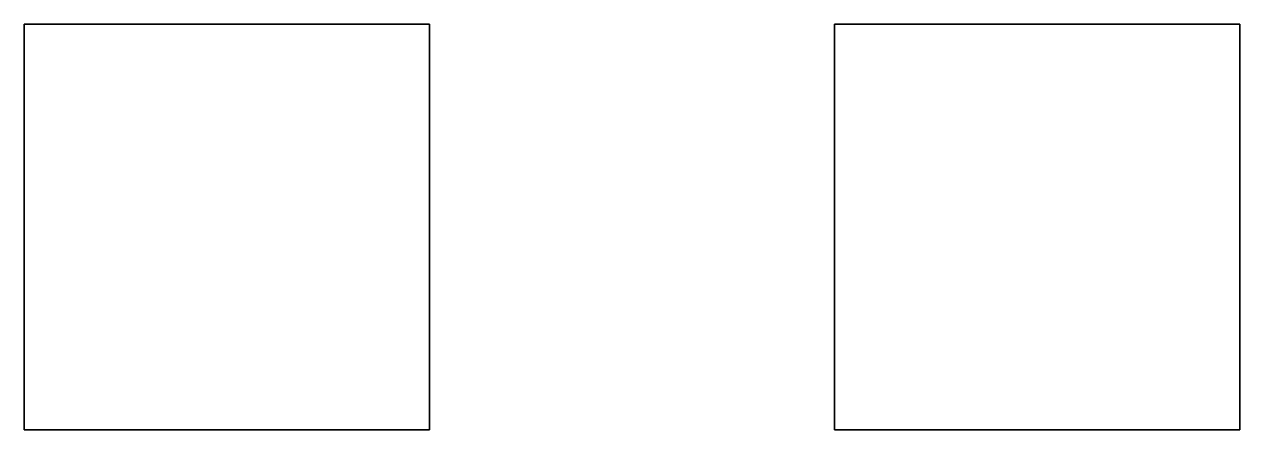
# Model space of a CAD drawing. Header units: millimetres. Extents: x -5 to 5, y -112 to 54.
# Drawn here: x -3 to 0, y -112.49 to -111.49 of the extents above; entities that cross this region are included whole.
import ezdxf

# ---------------------------------------------------------------- set-up
doc = ezdxf.new("R2010")
doc.units = ezdxf.units.MM

msp = doc.modelspace()

# ---------------------------------------------------------------- linework, layer by layer
for points in [[(-3, -112.49, -39.45), (-3, -111.49, -39.45), (-2, -111.49, -39.45), (-2, -112.49, -39.45)], [(-2, -112.49, -39.45), (-2, -111.49, -39.45), (-3, -111.49, -39.45), (-3, -112.49, -39.45)], [(0, -111.49, -38.45), (0, -111.49, -39.45), (-1, -111.49, -39.45), (-1, -111.49, -38.45)], [(-1, -111.49, -38.45), (-1, -111.49, -39.45), (-1, -112.49, -39.45), (-1, -112.49, -38.45)], [(-1, -112.49, -39.45), (-1, -111.49, -39.45), (0, -111.49, -39.45), (0, -112.49, -39.45)], [(0, -112.49, -38.45), (0, -111.49, -38.45), (-1, -111.49, -38.45), (-1, -112.49, -38.45)], [(0, -112.49, -39.45), (0, -111.49, -39.45), (0, -111.49, -38.45), (0, -112.49, -38.45)], [(-1, -112.49, -38.45), (-1, -112.49, -39.45), (0, -112.49, -39.45), (0, -112.49, -38.45)]]:
    msp.add_3dface(points)

doc.saveas('drawing.dxf')
